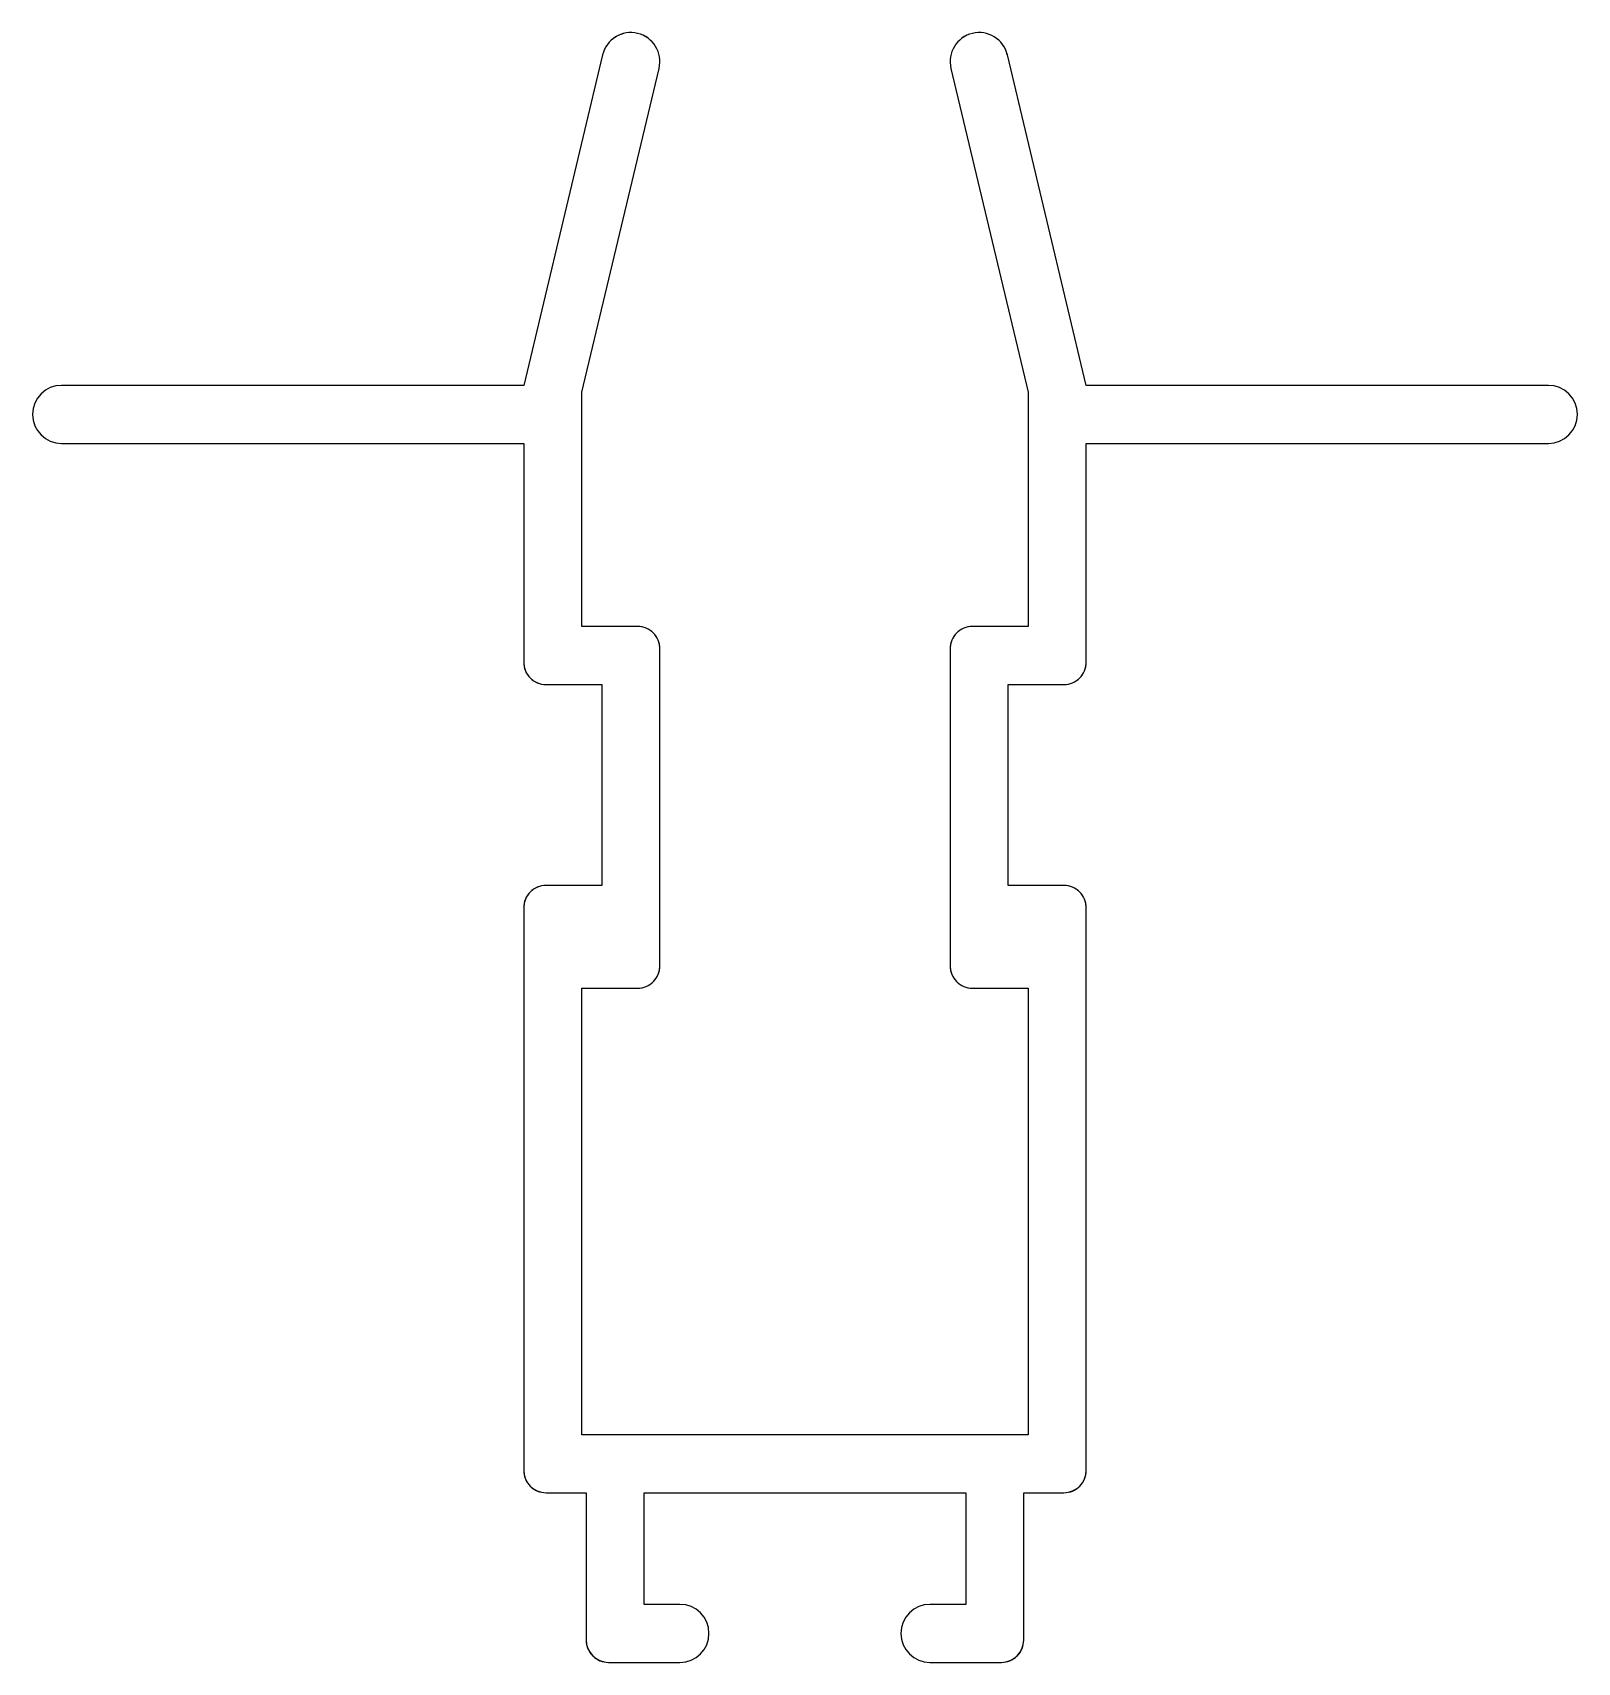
# Model space of a CAD drawing. Extents: x 241.4 to 276, y 224.4 to 260.9.
import ezdxf

# ---------------------------------------------------------------- set-up
doc = ezdxf.new("R2010")
doc.units = 0
doc.layers.add('ANA', color=220, linetype='CONTINUOUS')
doc.layers.add('TAR', color=2, linetype='CONTINUOUS')

msp = doc.modelspace()

# ---------------------------------------------------------------- linework, layer by layer
at = {"layer": 'ANA'}
msp.add_lwpolyline([(263.248, 260.439, 1), (261.983, 260.137), (263.715, 252.885), (263.715, 247.638), (262.465, 247.638, 0.414214), (261.965, 247.138), (261.965, 240.038, 0.414214), (262.465, 239.538), (263.715, 239.538), (263.715, 229.538), (258.715, 229.538), (253.715, 229.538), (253.715, 239.538), (254.965, 239.538, 0.414214), (255.465, 240.038), (255.465, 247.138, 0.414214), (254.965, 247.638), (253.715, 247.638), (253.715, 252.885), (255.448, 260.137, 1), (254.183, 260.439), (252.415, 253.038), (242.065, 253.038, 1), (242.065, 251.738), (252.415, 251.738), (252.415, 246.838, 0.414214), (252.915, 246.338), (254.165, 246.338), (254.165, 241.838), (252.915, 241.838, 0.414214), (252.415, 241.338), (252.415, 228.738, 0.414214), (252.915, 228.238), (253.815, 228.238), (253.815, 224.938, 0.414214), (254.315, 224.438), (255.915, 224.438, 1), (255.915, 225.738), (255.115, 225.738), (255.115, 228.238), (258.715, 228.238), (262.315, 228.238), (262.315, 225.738), (261.515, 225.738, 1), (261.515, 224.438), (263.115, 224.438, 0.414214), (263.615, 224.938), (263.615, 228.238), (264.515, 228.238, 0.414214), (265.015, 228.738), (265.015, 241.338, 0.414214), (264.515, 241.838), (263.265, 241.838), (263.265, 246.338), (264.515, 246.338, 0.414214), (265.015, 246.838), (265.015, 251.738), (275.365, 251.738, 1), (275.365, 253.038), (265.015, 253.038)], format="xyb", close=True, dxfattribs=at)
at = {"layer": 'TAR'}
for p, q in [((254.183, 260.439), (252.415, 253.038)), ((265.015, 253.038), (263.248, 260.439)), ((253.715, 252.885), (255.448, 260.137)), ((261.983, 260.137), (263.715, 252.885)), ((252.415, 253.038), (242.065, 253.038)), ((275.365, 253.038), (265.015, 253.038)), ((253.715, 247.638), (253.715, 252.885)), ((263.715, 252.885), (263.715, 247.638)), ((242.065, 251.738), (252.415, 251.738)), ((252.415, 251.738), (252.415, 246.838)), ((265.015, 246.838), (265.015, 251.738)), ((265.015, 251.738), (275.365, 251.738)), ((254.965, 247.638), (253.715, 247.638)), ((263.715, 247.638), (262.465, 247.638)), ((255.465, 240.038), (255.465, 247.138)), ((261.965, 247.138), (261.965, 240.038)), ((252.915, 246.338), (254.165, 246.338)), ((254.165, 246.338), (254.165, 241.838)), ((263.265, 241.838), (263.265, 246.338)), ((263.265, 246.338), (264.515, 246.338)), ((254.165, 241.838), (252.915, 241.838)), ((264.515, 241.838), (263.265, 241.838)), ((252.415, 241.338), (252.415, 228.738)), ((265.015, 228.738), (265.015, 241.338)), ((253.715, 229.538), (253.715, 239.538)), ((253.715, 239.538), (254.965, 239.538)), ((262.465, 239.538), (263.715, 239.538)), ((263.715, 239.538), (263.715, 229.538)), ((258.715, 229.538), (253.715, 229.538)), ((263.715, 229.538), (258.715, 229.538)), ((252.915, 228.238), (253.815, 228.238)), ((253.815, 228.238), (253.815, 224.938)), ((255.115, 225.738), (255.115, 228.238)), ((255.115, 228.238), (258.715, 228.238)), ((258.715, 228.238), (262.315, 228.238)), ((262.315, 228.238), (262.315, 225.738)), ((263.615, 224.938), (263.615, 228.238)), ((263.615, 228.238), (264.515, 228.238)), ((255.915, 225.738), (255.115, 225.738)), ((262.315, 225.738), (261.515, 225.738)), ((254.315, 224.438), (255.915, 224.438)), ((261.515, 224.438), (263.115, 224.438))]:
    msp.add_line(p, q, dxfattribs=at)
msp.add_lwpolyline([(254.165, 241.838), (252.915, 241.838, 0.414214), (252.415, 241.338), (252.415, 228.738, 0.414214), (252.915, 228.238), (253.815, 228.238), (253.815, 224.938, 0.414214), (254.315, 224.438), (255.915, 224.438, 1), (255.915, 225.738), (255.115, 225.738), (255.115, 228.238), (258.715, 228.238), (262.315, 228.238), (262.315, 225.738), (261.515, 225.738, 1), (261.515, 224.438), (263.115, 224.438, 0.414214), (263.615, 224.938), (263.615, 228.238), (264.515, 228.238, 0.414214), (265.015, 228.738), (265.015, 241.338, 0.414214), (264.515, 241.838), (263.265, 241.838), (263.265, 246.338), (264.515, 246.338, 0.414214), (265.015, 246.838), (265.015, 251.738), (275.365, 251.738, 1), (275.365, 253.038), (265.015, 253.038), (263.248, 260.439, 1), (261.983, 260.137), (263.715, 252.885), (263.715, 247.638), (262.465, 247.638, 0.414214), (261.965, 247.138), (261.965, 240.038, 0.414214), (262.465, 239.538), (263.715, 239.538), (263.715, 229.538), (258.715, 229.538), (253.715, 229.538), (253.715, 239.538), (254.965, 239.538, 0.414214), (255.465, 240.038), (255.465, 247.138, 0.414214), (254.965, 247.638), (253.715, 247.638), (253.715, 252.885), (255.448, 260.137, 1), (254.183, 260.439), (252.415, 253.038), (242.065, 253.038, 1), (242.065, 251.738), (252.415, 251.738), (252.415, 246.838, 0.414214), (252.915, 246.338), (254.165, 246.338)], format="xyb", close=True, dxfattribs=at)
for centre, radius, start, end in [((254.815, 260.288), 0.65, 346.5662, 166.5662), ((262.615, 260.288), 0.65, 13.4338, 193.4338), ((242.065, 252.388), 0.65, 90, 270), ((275.365, 252.388), 0.65, 270, 90), ((254.965, 247.138), 0.5, 0, 90), ((262.465, 247.138), 0.5, 90, 180), ((252.915, 246.838), 0.5, 180, 270), ((264.515, 246.838), 0.5, 270, 0), ((252.915, 241.338), 0.5, 90, 180), ((264.515, 241.338), 0.5, 0, 90), ((254.965, 240.038), 0.5, 270, 0), ((262.465, 240.038), 0.5, 180, 270), ((252.915, 228.738), 0.5, 180, 270), ((264.515, 228.738), 0.5, 270, 0), ((255.915, 225.088), 0.65, 270, 90), ((261.515, 225.088), 0.65, 90, 270), ((254.315, 224.938), 0.5, 180, 270), ((263.115, 224.938), 0.5, 270, 0)]:
    msp.add_arc(centre, radius, start, end, dxfattribs=at)

doc.saveas('drawing.dxf')
